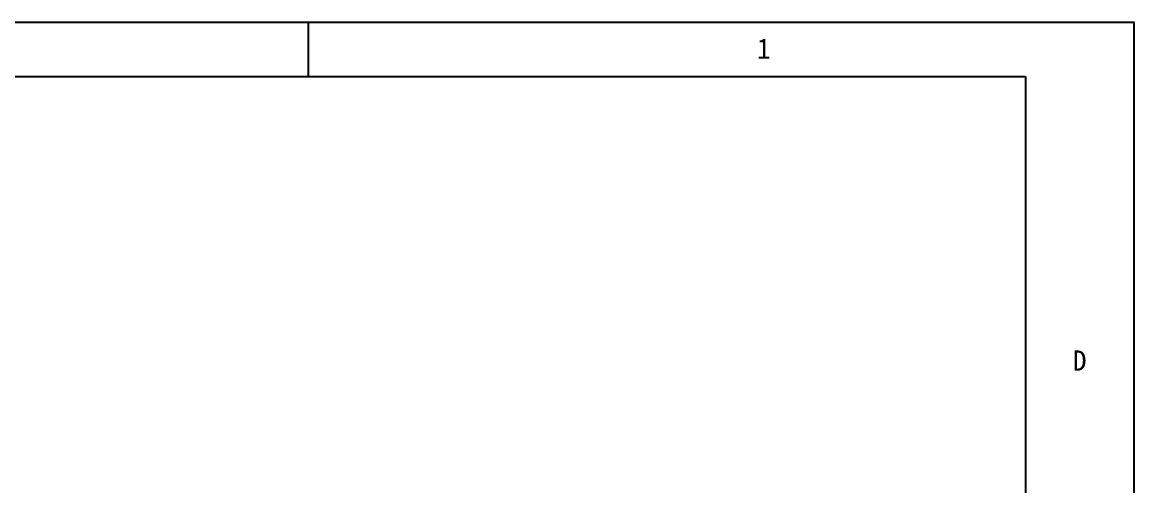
# Model space of a CAD drawing. Header units: millimetres. Extents: x 10653 to 40244, y 19163 to 29561.
# Drawn here: x 21614 to 22575, y 20820 to 21221 of the extents above; entities that cross this region are included whole.
import ezdxf
from ezdxf.enums import TextEntityAlignment as Align

# ---------------------------------------------------------------- set-up
doc = ezdxf.new("R2010")
doc.units = ezdxf.units.MM
doc.layers.add('print', color=30, linetype='Continuous')
doc.styles.add('Dartop', font='')
doc.styles.get('Dartop').set_extended_font_data('FangSong_GB2312')

msp = doc.modelspace()

# ---------------------------------------------------------------- linework, layer by layer
at = {"color": 0}
for p, q in [((21861.362, 21174.26), (21861.362, 21221.043)), ((19696.963, 21174.26), (22481.917, 21174.26)), ((22481.917, 21174.26), (22481.917, 19209.369))]:
    msp.add_line(p, q, dxfattribs=at)
at = {"layer": 'print'}
msp.add_lwpolyline([(19603.397, 21221.043), (22575.484, 21221.043), (22575.484, 19162.586), (19603.397, 19162.586)], close=True, dxfattribs=at)

# ---------------------------------------------------------------- texts
at = {"color": 0, "style": 'Dartop'}
for s, p in [('1', (22255.32, 21198.208)), ('D', (22528.7, 20928.649))]:
    msp.add_text(s, height=17.544, dxfattribs=at).set_placement(p, align=Align.MIDDLE_CENTER)

doc.saveas('drawing.dxf')
